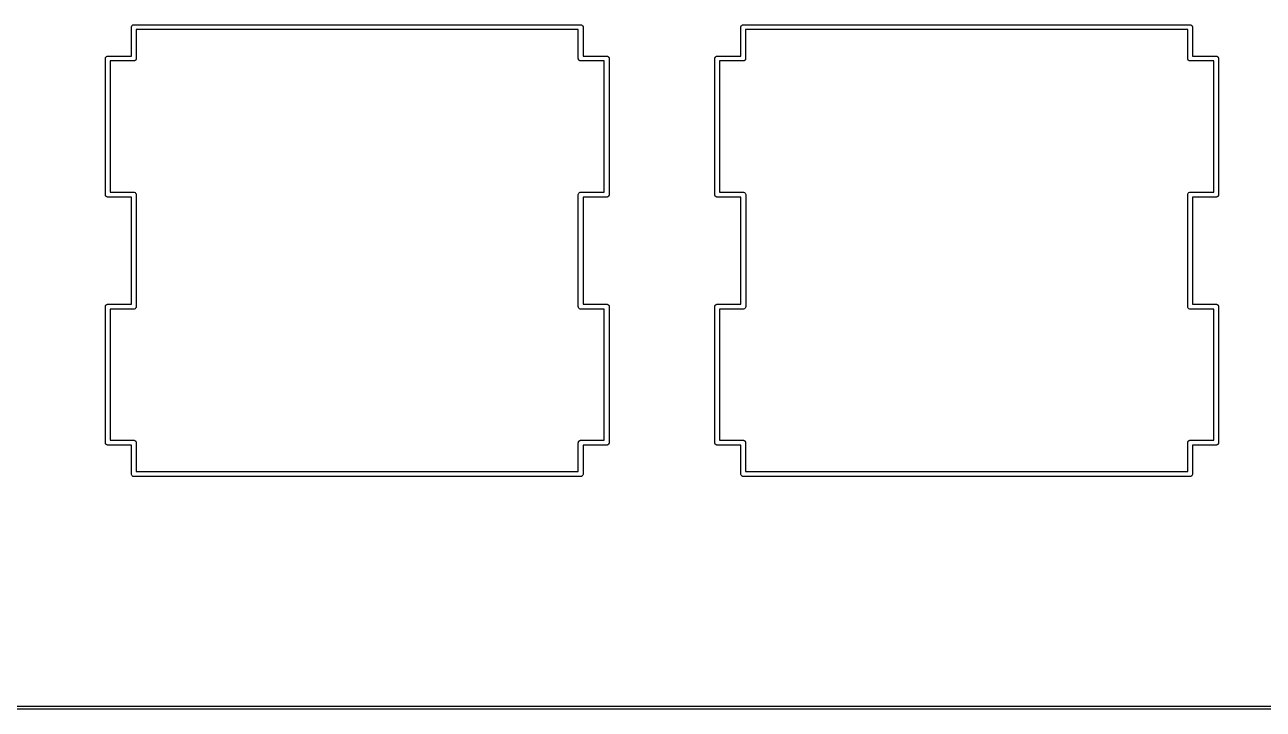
# Model space of a CAD drawing. Extents: x 24 to 395, y -191 to -67.
# Drawn here: x 294.41 to 333.12, y -190.55 to -169.15 of the extents above; entities that cross this region are included whole.
import ezdxf

# ---------------------------------------------------------------- set-up
doc = ezdxf.new("R2010")
doc.units = 0
doc.header["$MEASUREMENT"] = 0
doc.layers.add('BLACK', color=7, linetype='CONTINUOUS')

msp = doc.modelspace()

# ---------------------------------------------------------------- linework, layer by layer
at = {"layer": 'Black'}
for p, q in [((297.749, -169.189), (297.766, -169.169)), ((297.766, -169.169), (297.789, -169.156)), ((297.789, -169.156), (297.815, -169.151)), ((297.815, -169.151), (311.785, -169.151)), ((311.785, -169.151), (311.811, -169.156)), ((311.811, -169.156), (311.834, -169.169)), ((311.834, -169.169), (311.851, -169.189)), ((316.799, -169.189), (316.816, -169.169)), ((316.816, -169.169), (316.839, -169.156)), ((316.839, -169.156), (316.865, -169.151)), ((316.865, -169.151), (330.835, -169.151)), ((330.835, -169.151), (330.861, -169.156)), ((330.861, -169.156), (330.884, -169.169)), ((330.884, -169.169), (330.901, -169.189)), ((297.74, -169.214), (297.749, -169.189)), ((297.74, -169.241), (297.74, -169.214)), ((297.74, -170.133), (297.74, -169.241)), ((297.74, -169.241), (297.74, -169.241)), ((297.89, -169.304), (297.89, -170.208)), ((311.71, -169.304), (297.89, -169.304)), ((311.71, -170.208), (311.71, -169.304)), ((311.851, -169.189), (311.86, -169.214)), ((311.86, -169.214), (311.86, -169.241)), ((311.86, -169.241), (311.86, -169.241)), ((311.86, -169.241), (311.86, -170.133)), ((316.79, -169.214), (316.799, -169.189)), ((316.79, -169.241), (316.79, -169.214)), ((316.79, -170.133), (316.79, -169.241)), ((316.79, -169.241), (316.79, -169.241)), ((316.94, -169.304), (316.94, -170.208)), ((330.76, -169.304), (316.94, -169.304)), ((330.76, -170.208), (330.76, -169.304)), ((330.901, -169.189), (330.91, -169.214)), ((330.91, -169.214), (330.91, -169.241)), ((330.91, -169.241), (330.91, -169.241)), ((330.91, -169.241), (330.91, -170.133)), ((296.927, -170.208), (296.928, -170.201)), ((296.927, -174.462), (296.927, -170.208)), ((296.928, -170.195), (296.931, -170.189)), ((296.928, -170.201), (296.928, -170.195)), ((296.931, -170.189), (296.932, -170.182)), ((296.932, -170.182), (296.935, -170.177)), ((296.935, -170.177), (296.937, -170.17)), ((296.937, -170.17), (296.941, -170.165)), ((296.941, -170.165), (296.945, -170.16)), ((296.945, -170.16), (296.95, -170.156)), ((296.95, -170.156), (296.954, -170.15)), ((296.954, -170.15), (296.96, -170.147)), ((296.96, -170.147), (296.965, -170.143)), ((296.965, -170.143), (296.971, -170.141)), ((296.971, -170.141), (296.977, -170.137)), ((296.977, -170.137), (296.983, -170.136)), ((296.983, -170.136), (296.989, -170.134)), ((296.989, -170.134), (296.996, -170.134)), ((296.996, -170.134), (297.002, -170.133)), ((297.002, -170.133), (297.74, -170.133)), ((297.815, -170.283), (297.077, -170.283)), ((297.077, -170.283), (297.077, -174.387)), ((297.821, -170.282), (297.815, -170.283)), ((297.828, -170.282), (297.821, -170.282)), ((297.834, -170.28), (297.828, -170.282)), ((297.841, -170.278), (297.834, -170.28)), ((297.846, -170.275), (297.841, -170.278)), ((297.852, -170.273), (297.846, -170.275)), ((297.858, -170.269), (297.852, -170.273)), ((297.863, -170.265), (297.858, -170.269)), ((297.867, -170.26), (297.863, -170.265)), ((297.872, -170.256), (297.867, -170.26)), ((297.876, -170.25), (297.872, -170.256)), ((297.88, -170.245), (297.876, -170.25)), ((297.882, -170.239), (297.88, -170.245)), ((297.885, -170.234), (297.882, -170.239)), ((297.887, -170.227), (297.885, -170.234)), ((297.889, -170.221), (297.887, -170.227)), ((297.89, -170.208), (297.889, -170.214)), ((297.889, -170.214), (297.889, -170.221)), ((311.711, -170.214), (311.71, -170.208)), ((311.711, -170.221), (311.711, -170.214)), ((311.713, -170.227), (311.711, -170.221)), ((311.715, -170.234), (311.713, -170.227)), ((311.718, -170.239), (311.715, -170.234)), ((311.72, -170.245), (311.718, -170.239)), ((311.724, -170.25), (311.72, -170.245)), ((311.728, -170.256), (311.724, -170.25)), ((311.733, -170.26), (311.728, -170.256)), ((311.737, -170.265), (311.733, -170.26)), ((311.742, -170.269), (311.737, -170.265)), ((311.748, -170.273), (311.742, -170.269)), ((311.754, -170.275), (311.748, -170.273)), ((311.759, -170.278), (311.754, -170.275)), ((311.766, -170.28), (311.759, -170.278)), ((311.772, -170.282), (311.766, -170.28)), ((311.779, -170.282), (311.772, -170.282)), ((311.785, -170.283), (311.779, -170.282)), ((312.523, -170.283), (311.785, -170.283)), ((311.86, -170.133), (312.598, -170.133)), ((312.523, -174.387), (312.523, -170.283)), ((312.598, -170.133), (312.604, -170.134)), ((312.604, -170.134), (312.611, -170.134)), ((312.611, -170.134), (312.617, -170.136)), ((312.617, -170.136), (312.623, -170.137)), ((312.623, -170.137), (312.629, -170.141)), ((312.629, -170.141), (312.635, -170.143)), ((312.635, -170.143), (312.64, -170.147)), ((312.64, -170.147), (312.646, -170.15)), ((312.646, -170.15), (312.65, -170.156)), ((312.65, -170.156), (312.655, -170.16)), ((312.655, -170.16), (312.659, -170.165)), ((312.659, -170.165), (312.663, -170.17)), ((312.663, -170.17), (312.665, -170.177)), ((312.665, -170.177), (312.668, -170.182)), ((312.668, -170.182), (312.669, -170.189)), ((312.669, -170.189), (312.672, -170.195)), ((312.672, -170.195), (312.672, -170.201)), ((312.672, -170.201), (312.673, -170.208)), ((312.673, -170.208), (312.673, -174.462)), ((315.977, -170.208), (315.978, -170.201)), ((315.977, -174.462), (315.977, -170.208)), ((315.978, -170.195), (315.981, -170.189)), ((315.978, -170.201), (315.978, -170.195)), ((315.981, -170.189), (315.982, -170.182)), ((315.982, -170.182), (315.985, -170.177)), ((315.985, -170.177), (315.987, -170.17)), ((315.987, -170.17), (315.991, -170.165)), ((315.991, -170.165), (315.995, -170.16)), ((315.995, -170.16), (316, -170.156)), ((316, -170.156), (316.004, -170.15)), ((316.004, -170.15), (316.01, -170.147)), ((316.01, -170.147), (316.015, -170.143)), ((316.015, -170.143), (316.021, -170.141)), ((316.021, -170.141), (316.027, -170.137)), ((316.027, -170.137), (316.033, -170.136)), ((316.033, -170.136), (316.039, -170.134)), ((316.039, -170.134), (316.046, -170.134)), ((316.046, -170.134), (316.052, -170.133)), ((316.052, -170.133), (316.79, -170.133)), ((316.865, -170.283), (316.127, -170.283)), ((316.127, -170.283), (316.127, -174.387)), ((316.871, -170.282), (316.865, -170.283)), ((316.878, -170.282), (316.871, -170.282)), ((316.884, -170.28), (316.878, -170.282)), ((316.891, -170.278), (316.884, -170.28)), ((316.896, -170.275), (316.891, -170.278)), ((316.902, -170.273), (316.896, -170.275)), ((316.908, -170.269), (316.902, -170.273)), ((316.913, -170.265), (316.908, -170.269)), ((316.917, -170.26), (316.913, -170.265)), ((316.922, -170.256), (316.917, -170.26)), ((316.926, -170.25), (316.922, -170.256)), ((316.93, -170.245), (316.926, -170.25)), ((316.932, -170.239), (316.93, -170.245)), ((316.935, -170.234), (316.932, -170.239)), ((316.937, -170.227), (316.935, -170.234)), ((316.939, -170.221), (316.937, -170.227)), ((316.94, -170.208), (316.939, -170.214)), ((316.939, -170.214), (316.939, -170.221)), ((330.761, -170.214), (330.76, -170.208)), ((330.761, -170.221), (330.761, -170.214)), ((330.763, -170.227), (330.761, -170.221)), ((330.765, -170.234), (330.763, -170.227)), ((330.768, -170.239), (330.765, -170.234)), ((330.77, -170.245), (330.768, -170.239)), ((330.774, -170.25), (330.77, -170.245)), ((330.778, -170.256), (330.774, -170.25)), ((330.783, -170.26), (330.778, -170.256)), ((330.787, -170.265), (330.783, -170.26)), ((330.792, -170.269), (330.787, -170.265)), ((330.797, -170.273), (330.792, -170.269)), ((330.804, -170.275), (330.797, -170.273)), ((330.809, -170.278), (330.804, -170.275)), ((330.816, -170.28), (330.809, -170.278)), ((330.822, -170.282), (330.816, -170.28)), ((330.829, -170.282), (330.822, -170.282)), ((330.835, -170.283), (330.829, -170.282)), ((331.573, -170.283), (330.835, -170.283)), ((330.91, -170.133), (331.648, -170.133)), ((331.573, -174.387), (331.573, -170.283)), ((331.648, -170.133), (331.654, -170.134)), ((331.654, -170.134), (331.661, -170.134)), ((331.661, -170.134), (331.667, -170.136)), ((331.667, -170.136), (331.673, -170.137)), ((331.673, -170.137), (331.679, -170.141)), ((331.679, -170.141), (331.685, -170.143)), ((331.685, -170.143), (331.69, -170.147)), ((331.69, -170.147), (331.696, -170.15)), ((331.696, -170.15), (331.7, -170.156)), ((331.7, -170.156), (331.705, -170.16)), ((331.705, -170.16), (331.709, -170.165)), ((331.709, -170.165), (331.713, -170.17)), ((331.713, -170.17), (331.715, -170.177)), ((331.715, -170.177), (331.718, -170.182)), ((331.718, -170.182), (331.719, -170.189)), ((331.719, -170.189), (331.722, -170.195)), ((331.722, -170.195), (331.722, -170.201)), ((331.722, -170.201), (331.723, -170.208)), ((331.723, -170.208), (331.723, -174.462)), ((296.928, -174.469), (296.927, -174.462)), ((296.928, -174.475), (296.928, -174.469)), ((296.931, -174.482), (296.928, -174.475)), ((296.932, -174.488), (296.931, -174.482)), ((296.935, -174.494), (296.932, -174.488)), ((296.937, -174.5), (296.935, -174.494)), ((296.941, -174.505), (296.937, -174.5)), ((296.945, -174.511), (296.941, -174.505)), ((296.95, -174.515), (296.945, -174.511)), ((296.954, -174.52), (296.95, -174.515)), ((296.96, -174.523), (296.954, -174.52)), ((296.965, -174.527), (296.96, -174.523)), ((296.971, -174.53), (296.965, -174.527)), ((296.977, -174.533), (296.971, -174.53)), ((296.983, -174.534), (296.977, -174.533)), ((296.989, -174.536), (296.983, -174.534)), ((296.996, -174.536), (296.989, -174.536)), ((297.002, -174.537), (296.996, -174.536)), ((297.739, -174.537), (297.002, -174.537)), ((297.077, -174.387), (297.802, -174.387)), ((297.739, -177.888), (297.739, -174.537)), ((297.802, -174.387), (297.802, -174.387)), ((297.802, -174.387), (297.828, -174.387)), ((297.828, -174.387), (297.853, -174.396)), ((297.853, -174.396), (297.873, -174.413)), ((297.873, -174.413), (297.887, -174.436)), ((297.887, -174.436), (297.891, -174.462)), ((297.891, -174.462), (297.891, -177.963)), ((311.709, -174.462), (311.713, -174.436)), ((311.709, -177.963), (311.709, -174.462)), ((311.713, -174.436), (311.727, -174.413)), ((311.727, -174.413), (311.747, -174.396)), ((311.747, -174.396), (311.772, -174.387)), ((311.772, -174.387), (311.798, -174.387)), ((311.798, -174.387), (311.798, -174.387)), ((311.798, -174.387), (312.523, -174.387)), ((312.598, -174.537), (311.861, -174.537)), ((311.861, -174.537), (311.861, -177.888)), ((312.604, -174.536), (312.598, -174.537)), ((312.611, -174.536), (312.604, -174.536)), ((312.617, -174.534), (312.611, -174.536)), ((312.623, -174.533), (312.617, -174.534)), ((312.629, -174.53), (312.623, -174.533)), ((312.635, -174.527), (312.629, -174.53)), ((312.64, -174.523), (312.635, -174.527)), ((312.646, -174.52), (312.64, -174.523)), ((312.65, -174.515), (312.646, -174.52)), ((312.655, -174.511), (312.65, -174.515)), ((312.659, -174.505), (312.655, -174.511)), ((312.663, -174.5), (312.659, -174.505)), ((312.665, -174.494), (312.663, -174.5)), ((312.668, -174.488), (312.665, -174.494)), ((312.669, -174.482), (312.668, -174.488)), ((312.672, -174.475), (312.669, -174.482)), ((312.673, -174.462), (312.672, -174.469)), ((312.672, -174.469), (312.672, -174.475)), ((315.978, -174.469), (315.977, -174.462)), ((315.978, -174.475), (315.978, -174.469)), ((315.981, -174.482), (315.978, -174.475)), ((315.982, -174.488), (315.981, -174.482)), ((315.985, -174.494), (315.982, -174.488)), ((315.987, -174.5), (315.985, -174.494)), ((315.991, -174.505), (315.987, -174.5)), ((315.995, -174.511), (315.991, -174.505)), ((316, -174.515), (315.995, -174.511)), ((316.004, -174.52), (316, -174.515)), ((316.01, -174.523), (316.004, -174.52)), ((316.015, -174.527), (316.01, -174.523)), ((316.021, -174.53), (316.015, -174.527)), ((316.027, -174.533), (316.021, -174.53)), ((316.033, -174.534), (316.027, -174.533)), ((316.039, -174.536), (316.033, -174.534)), ((316.046, -174.536), (316.039, -174.536)), ((316.052, -174.537), (316.046, -174.536)), ((316.789, -174.537), (316.052, -174.537)), ((316.127, -174.387), (316.852, -174.387)), ((316.789, -177.888), (316.789, -174.537)), ((316.852, -174.387), (316.852, -174.387)), ((316.852, -174.387), (316.878, -174.387)), ((316.878, -174.387), (316.903, -174.396)), ((316.903, -174.396), (316.923, -174.413)), ((316.923, -174.413), (316.937, -174.436)), ((316.937, -174.436), (316.941, -174.462)), ((316.941, -174.462), (316.941, -177.963)), ((330.759, -174.462), (330.763, -174.436)), ((330.759, -177.963), (330.759, -174.462)), ((330.763, -174.436), (330.777, -174.413)), ((330.777, -174.413), (330.797, -174.396)), ((330.797, -174.396), (330.822, -174.387)), ((330.822, -174.387), (330.848, -174.387)), ((330.848, -174.387), (330.848, -174.387)), ((330.848, -174.387), (331.573, -174.387)), ((331.648, -174.537), (330.911, -174.537)), ((330.911, -174.537), (330.911, -177.888)), ((331.654, -174.536), (331.648, -174.537)), ((331.661, -174.536), (331.654, -174.536)), ((331.667, -174.534), (331.661, -174.536)), ((331.673, -174.533), (331.667, -174.534)), ((331.679, -174.53), (331.673, -174.533)), ((331.685, -174.527), (331.679, -174.53)), ((331.69, -174.523), (331.685, -174.527)), ((331.696, -174.52), (331.69, -174.523)), ((331.7, -174.515), (331.696, -174.52)), ((331.705, -174.511), (331.7, -174.515)), ((331.709, -174.505), (331.705, -174.511)), ((331.713, -174.5), (331.709, -174.505)), ((331.715, -174.494), (331.713, -174.5)), ((331.718, -174.488), (331.715, -174.494)), ((331.719, -174.482), (331.718, -174.488)), ((331.722, -174.475), (331.719, -174.482)), ((331.723, -174.462), (331.722, -174.469)), ((331.722, -174.469), (331.722, -174.475)), ((296.927, -177.963), (296.928, -177.956)), ((296.927, -182.217), (296.927, -177.963)), ((296.928, -177.95), (296.931, -177.943)), ((296.928, -177.956), (296.928, -177.95)), ((296.931, -177.943), (296.932, -177.937)), ((296.932, -177.937), (296.935, -177.931)), ((296.935, -177.931), (296.937, -177.925)), ((296.937, -177.925), (296.941, -177.92)), ((296.941, -177.92), (296.945, -177.914)), ((296.945, -177.914), (296.95, -177.91)), ((296.95, -177.91), (296.954, -177.905)), ((296.954, -177.905), (296.96, -177.902)), ((296.96, -177.902), (296.965, -177.898)), ((296.965, -177.898), (296.971, -177.895)), ((296.971, -177.895), (296.977, -177.892)), ((296.977, -177.892), (296.983, -177.891)), ((296.983, -177.891), (296.989, -177.889)), ((296.989, -177.889), (296.996, -177.889)), ((296.996, -177.889), (297.002, -177.888)), ((297.002, -177.888), (297.739, -177.888)), ((297.802, -178.038), (297.077, -178.038)), ((297.077, -178.038), (297.077, -182.142)), ((297.828, -178.038), (297.802, -178.038)), ((297.802, -178.038), (297.802, -178.038)), ((297.853, -178.029), (297.828, -178.038)), ((297.873, -178.012), (297.853, -178.029)), ((297.887, -177.989), (297.873, -178.012)), ((297.891, -177.963), (297.887, -177.989)), ((311.713, -177.989), (311.709, -177.963)), ((311.727, -178.012), (311.713, -177.989)), ((311.747, -178.029), (311.727, -178.012)), ((311.772, -178.038), (311.747, -178.029)), ((311.798, -178.038), (311.772, -178.038)), ((312.523, -178.038), (311.798, -178.038)), ((311.798, -178.038), (311.798, -178.038)), ((311.861, -177.888), (312.598, -177.888)), ((312.523, -182.142), (312.523, -178.038)), ((312.598, -177.888), (312.604, -177.889)), ((312.604, -177.889), (312.611, -177.889)), ((312.611, -177.889), (312.617, -177.891)), ((312.617, -177.891), (312.623, -177.892)), ((312.623, -177.892), (312.629, -177.895)), ((312.629, -177.895), (312.635, -177.898)), ((312.635, -177.898), (312.64, -177.902)), ((312.64, -177.902), (312.646, -177.905)), ((312.646, -177.905), (312.65, -177.91)), ((312.65, -177.91), (312.655, -177.914)), ((312.655, -177.914), (312.659, -177.92)), ((312.659, -177.92), (312.663, -177.925)), ((312.663, -177.925), (312.665, -177.931)), ((312.665, -177.931), (312.668, -177.937)), ((312.668, -177.937), (312.669, -177.943)), ((312.669, -177.943), (312.672, -177.95)), ((312.672, -177.95), (312.672, -177.956)), ((312.672, -177.956), (312.673, -177.963)), ((312.673, -177.963), (312.673, -182.217)), ((315.977, -177.963), (315.978, -177.956)), ((315.977, -182.217), (315.977, -177.963)), ((315.978, -177.95), (315.981, -177.943)), ((315.978, -177.956), (315.978, -177.95)), ((315.981, -177.943), (315.982, -177.937)), ((315.982, -177.937), (315.985, -177.931)), ((315.985, -177.931), (315.987, -177.925)), ((315.987, -177.925), (315.991, -177.92)), ((315.991, -177.92), (315.995, -177.914)), ((315.995, -177.914), (316, -177.91)), ((316, -177.91), (316.004, -177.905)), ((316.004, -177.905), (316.01, -177.902)), ((316.01, -177.902), (316.015, -177.898)), ((316.015, -177.898), (316.021, -177.895)), ((316.021, -177.895), (316.027, -177.892)), ((316.027, -177.892), (316.033, -177.891)), ((316.033, -177.891), (316.039, -177.889)), ((316.039, -177.889), (316.046, -177.889)), ((316.046, -177.889), (316.052, -177.888)), ((316.052, -177.888), (316.789, -177.888)), ((316.852, -178.038), (316.127, -178.038)), ((316.127, -178.038), (316.127, -182.142)), ((316.878, -178.038), (316.852, -178.038)), ((316.852, -178.038), (316.852, -178.038)), ((316.903, -178.029), (316.878, -178.038)), ((316.923, -178.012), (316.903, -178.029)), ((316.937, -177.989), (316.923, -178.012)), ((316.941, -177.963), (316.937, -177.989)), ((330.763, -177.989), (330.759, -177.963)), ((330.777, -178.012), (330.763, -177.989)), ((330.797, -178.029), (330.777, -178.012)), ((330.822, -178.038), (330.797, -178.029)), ((330.848, -178.038), (330.822, -178.038)), ((331.573, -178.038), (330.848, -178.038)), ((330.848, -178.038), (330.848, -178.038)), ((330.911, -177.888), (331.648, -177.888)), ((331.573, -182.142), (331.573, -178.038)), ((331.648, -177.888), (331.654, -177.889)), ((331.654, -177.889), (331.661, -177.889)), ((331.661, -177.889), (331.667, -177.891)), ((331.667, -177.891), (331.673, -177.892)), ((331.673, -177.892), (331.679, -177.895)), ((331.679, -177.895), (331.685, -177.898)), ((331.685, -177.898), (331.69, -177.902)), ((331.69, -177.902), (331.696, -177.905)), ((331.696, -177.905), (331.7, -177.91)), ((331.7, -177.91), (331.705, -177.914)), ((331.705, -177.914), (331.709, -177.92)), ((331.709, -177.92), (331.713, -177.925)), ((331.713, -177.925), (331.715, -177.931)), ((331.715, -177.931), (331.718, -177.937)), ((331.718, -177.937), (331.719, -177.943)), ((331.719, -177.943), (331.722, -177.95)), ((331.722, -177.95), (331.722, -177.956)), ((331.722, -177.956), (331.723, -177.963)), ((331.723, -177.963), (331.723, -182.217)), ((296.928, -182.224), (296.927, -182.217)), ((296.928, -182.23), (296.928, -182.224)), ((296.931, -182.236), (296.928, -182.23)), ((296.932, -182.243), (296.931, -182.236)), ((296.935, -182.248), (296.932, -182.243)), ((296.937, -182.255), (296.935, -182.248)), ((296.941, -182.26), (296.937, -182.255)), ((296.945, -182.265), (296.941, -182.26)), ((296.95, -182.269), (296.945, -182.265)), ((296.954, -182.275), (296.95, -182.269)), ((296.96, -182.278), (296.954, -182.275)), ((296.965, -182.282), (296.96, -182.278)), ((296.971, -182.284), (296.965, -182.282)), ((296.977, -182.288), (296.971, -182.284)), ((296.983, -182.289), (296.977, -182.288)), ((296.989, -182.291), (296.983, -182.289)), ((296.996, -182.291), (296.989, -182.291)), ((297.002, -182.292), (296.996, -182.291)), ((297.74, -182.292), (297.002, -182.292)), ((297.077, -182.142), (297.815, -182.142)), ((297.74, -183.184), (297.74, -182.292)), ((297.815, -182.142), (297.821, -182.143)), ((297.821, -182.143), (297.828, -182.143)), ((297.828, -182.143), (297.834, -182.145)), ((297.834, -182.145), (297.841, -182.147)), ((297.841, -182.147), (297.846, -182.15)), ((297.846, -182.15), (297.852, -182.152)), ((297.852, -182.152), (297.858, -182.156)), ((297.858, -182.156), (297.863, -182.16)), ((297.863, -182.16), (297.867, -182.165)), ((297.867, -182.165), (297.872, -182.169)), ((297.872, -182.169), (297.876, -182.175)), ((297.876, -182.175), (297.88, -182.18)), ((297.88, -182.18), (297.882, -182.186)), ((297.882, -182.186), (297.885, -182.191)), ((297.885, -182.191), (297.887, -182.198)), ((297.887, -182.198), (297.889, -182.204)), ((297.889, -182.204), (297.889, -182.211)), ((297.889, -182.211), (297.89, -182.217)), ((297.89, -182.217), (297.89, -183.121)), ((311.71, -182.217), (311.711, -182.211)), ((311.71, -183.121), (311.71, -182.217)), ((311.711, -182.204), (311.713, -182.198)), ((311.711, -182.211), (311.711, -182.204)), ((311.713, -182.198), (311.715, -182.191)), ((311.715, -182.191), (311.718, -182.186)), ((311.718, -182.186), (311.72, -182.18)), ((311.72, -182.18), (311.724, -182.175)), ((311.724, -182.175), (311.728, -182.169)), ((311.728, -182.169), (311.733, -182.165)), ((311.733, -182.165), (311.737, -182.16)), ((311.737, -182.16), (311.742, -182.156)), ((311.742, -182.156), (311.748, -182.152)), ((311.748, -182.152), (311.754, -182.15)), ((311.754, -182.15), (311.759, -182.147)), ((311.759, -182.147), (311.766, -182.145)), ((311.766, -182.145), (311.772, -182.143)), ((311.772, -182.143), (311.779, -182.143)), ((311.779, -182.143), (311.785, -182.142)), ((311.785, -182.142), (312.523, -182.142)), ((312.598, -182.292), (311.86, -182.292)), ((311.86, -182.292), (311.86, -183.184)), ((312.604, -182.291), (312.598, -182.292)), ((312.611, -182.291), (312.604, -182.291)), ((312.617, -182.289), (312.611, -182.291)), ((312.623, -182.288), (312.617, -182.289)), ((312.629, -182.284), (312.623, -182.288)), ((312.635, -182.282), (312.629, -182.284)), ((312.64, -182.278), (312.635, -182.282)), ((312.646, -182.275), (312.64, -182.278)), ((312.65, -182.269), (312.646, -182.275)), ((312.655, -182.265), (312.65, -182.269)), ((312.659, -182.26), (312.655, -182.265)), ((312.663, -182.255), (312.659, -182.26)), ((312.665, -182.248), (312.663, -182.255)), ((312.668, -182.243), (312.665, -182.248)), ((312.669, -182.236), (312.668, -182.243)), ((312.672, -182.23), (312.669, -182.236)), ((312.673, -182.217), (312.672, -182.224)), ((312.672, -182.224), (312.672, -182.23)), ((315.978, -182.224), (315.977, -182.217)), ((315.978, -182.23), (315.978, -182.224)), ((315.981, -182.236), (315.978, -182.23)), ((315.982, -182.243), (315.981, -182.236)), ((315.985, -182.248), (315.982, -182.243)), ((315.987, -182.255), (315.985, -182.248)), ((315.991, -182.26), (315.987, -182.255)), ((315.995, -182.265), (315.991, -182.26)), ((316, -182.269), (315.995, -182.265)), ((316.004, -182.275), (316, -182.269)), ((316.01, -182.278), (316.004, -182.275)), ((316.015, -182.282), (316.01, -182.278)), ((316.021, -182.284), (316.015, -182.282)), ((316.027, -182.288), (316.021, -182.284)), ((316.033, -182.289), (316.027, -182.288)), ((316.039, -182.291), (316.033, -182.289)), ((316.046, -182.291), (316.039, -182.291)), ((316.052, -182.292), (316.046, -182.291)), ((316.79, -182.292), (316.052, -182.292)), ((316.127, -182.142), (316.865, -182.142)), ((316.79, -183.184), (316.79, -182.292)), ((316.865, -182.142), (316.871, -182.143)), ((316.871, -182.143), (316.878, -182.143)), ((316.878, -182.143), (316.884, -182.145)), ((316.884, -182.145), (316.891, -182.147)), ((316.891, -182.147), (316.896, -182.15)), ((316.896, -182.15), (316.902, -182.152)), ((316.902, -182.152), (316.908, -182.156)), ((316.908, -182.156), (316.913, -182.16)), ((316.913, -182.16), (316.917, -182.165)), ((316.917, -182.165), (316.922, -182.169)), ((316.922, -182.169), (316.926, -182.175)), ((316.926, -182.175), (316.93, -182.18)), ((316.93, -182.18), (316.932, -182.186)), ((316.932, -182.186), (316.935, -182.191)), ((316.935, -182.191), (316.937, -182.198)), ((316.937, -182.198), (316.939, -182.204)), ((316.939, -182.204), (316.939, -182.211)), ((316.939, -182.211), (316.94, -182.217)), ((316.94, -182.217), (316.94, -183.121)), ((330.76, -182.217), (330.761, -182.211)), ((330.76, -183.121), (330.76, -182.217)), ((330.761, -182.204), (330.763, -182.198)), ((330.761, -182.211), (330.761, -182.204)), ((330.763, -182.198), (330.765, -182.191)), ((330.765, -182.191), (330.768, -182.186)), ((330.768, -182.186), (330.77, -182.18)), ((330.77, -182.18), (330.774, -182.175)), ((330.774, -182.175), (330.778, -182.169)), ((330.778, -182.169), (330.783, -182.165)), ((330.783, -182.165), (330.787, -182.16)), ((330.787, -182.16), (330.792, -182.156)), ((330.792, -182.156), (330.797, -182.152)), ((330.797, -182.152), (330.804, -182.15)), ((330.804, -182.15), (330.809, -182.147)), ((330.809, -182.147), (330.816, -182.145)), ((330.816, -182.145), (330.822, -182.143)), ((330.822, -182.143), (330.829, -182.143)), ((330.829, -182.143), (330.835, -182.142)), ((330.835, -182.142), (331.573, -182.142)), ((331.648, -182.292), (330.91, -182.292)), ((330.91, -182.292), (330.91, -183.184)), ((331.654, -182.291), (331.648, -182.292)), ((331.661, -182.291), (331.654, -182.291)), ((331.667, -182.289), (331.661, -182.291)), ((331.673, -182.288), (331.667, -182.289)), ((331.679, -182.284), (331.673, -182.288)), ((331.685, -182.282), (331.679, -182.284)), ((331.69, -182.278), (331.685, -182.282)), ((331.696, -182.275), (331.69, -182.278)), ((331.7, -182.269), (331.696, -182.275)), ((331.705, -182.265), (331.7, -182.269)), ((331.709, -182.26), (331.705, -182.265)), ((331.713, -182.255), (331.709, -182.26)), ((331.715, -182.248), (331.713, -182.255)), ((331.718, -182.243), (331.715, -182.248)), ((331.719, -182.236), (331.718, -182.243)), ((331.722, -182.23), (331.719, -182.236)), ((331.723, -182.217), (331.722, -182.224)), ((331.722, -182.224), (331.722, -182.23)), ((297.74, -183.211), (297.74, -183.184)), ((297.74, -183.184), (297.74, -183.184)), ((297.749, -183.236), (297.74, -183.211)), ((297.766, -183.256), (297.749, -183.236)), ((297.789, -183.269), (297.766, -183.256)), ((297.815, -183.274), (297.789, -183.269)), ((311.785, -183.274), (297.815, -183.274)), ((297.89, -183.121), (311.71, -183.121)), ((311.811, -183.269), (311.785, -183.274)), ((311.834, -183.256), (311.811, -183.269)), ((311.851, -183.236), (311.834, -183.256)), ((311.86, -183.211), (311.851, -183.236)), ((311.86, -183.184), (311.86, -183.184)), ((311.86, -183.184), (311.86, -183.211)), ((316.79, -183.211), (316.79, -183.184)), ((316.79, -183.184), (316.79, -183.184)), ((316.799, -183.236), (316.79, -183.211)), ((316.816, -183.256), (316.799, -183.236)), ((316.839, -183.269), (316.816, -183.256)), ((316.865, -183.274), (316.839, -183.269)), ((330.835, -183.274), (316.865, -183.274)), ((316.94, -183.121), (330.76, -183.121)), ((330.861, -183.269), (330.835, -183.274)), ((330.884, -183.256), (330.861, -183.269)), ((330.901, -183.236), (330.884, -183.256)), ((330.91, -183.211), (330.901, -183.236)), ((330.91, -183.184), (330.91, -183.184)), ((330.91, -183.184), (330.91, -183.211)), ((28.5794, -190.45), (390.523, -190.45)), ((390.525, -190.55), (28.575, -190.55))]:
    msp.add_line(p, q, dxfattribs=at)

doc.saveas('drawing.dxf')
